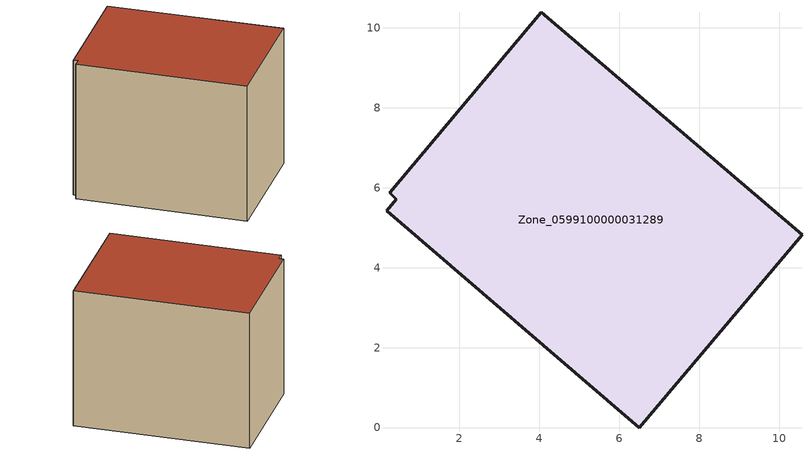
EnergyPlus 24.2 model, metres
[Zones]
Zone_0599100000031289
 floor ground (C_G): 0.42,5.71 0.25,5.88 4.05,10.39 10.57,4.83 6.5,0 0.17,5.43 z0.02
 wall outside (C_F): 6.5,0 10.57,4.83 4.05,10.39 0.25,5.88 0.42,5.71 0.17,5.43 6.5,0 z0.02:7.04
 roof outside (C_R): 0.42,5.71 0.17,5.43 6.5,0 10.57,4.83 4.05,10.39 0.25,5.88 z7.04
[BUILDING]
Pand.0599100000031289: North Axis=0; Terrain=City; Loads Convergence Tolerance Value=0.04; Temperature Convergence Tolerance Value=0.4; Solar Distribution=FullExterior; Maximum Number of Warmup Days=25; Minimum Number of Warmup Days=1
[Site:Location]
Rotterdam.The.Hague.AP_ZH_NLD Design_Conditions: Latitude=51.96; Longitude=4.45; Time Zone=1; Elevation=-4.5
[SITE:GROUNDTEMPERATURE:BUILDINGSURFACE]
18, 18, 18, 18, 18, 18, 18, 18, 18, 18, 18, 18
[MATERIAL] Thermal Absorptance=0.9; Solar Absorptance=0.7; Visible Absorptance=0.7
Name | Roughness | Thickness | Conductivity | Density | Specific Heat
G.TC.1946-1964 | MediumSmooth | 0.15 | 1 | 540 | 1210
F.TC.1946-1964 | Rough | 0.3 | 0.857143 | 1920 | 840
R.TC.1946-1964 | MediumRough | 0.2 | 0.235294 | 1500 | 1000
[CONSTRUCTION]
C_G: G.TC.1946-1964
C_F: F.TC.1946-1964
C_R: R.TC.1946-1964
[ZONE]
Zone_0599100000031289: Type=1; Multiplier=1; Ceiling Height=Autocalculate; Volume=Autocalculate; Floor Area=autocalculate; Part of Total Floor Area=Yes
[ZONEINFILTRATION:DESIGNFLOWRATE]
Infil_Zone_0599100000031289: Zone or ZoneList or Space or SpaceList=Zone_0599100000031289; Schedule=AlwaysOn; Design Flow Rate Calculation Method=Flow/Area; Flow Rate per Floor Area=0.003; Constant Term Coefficient=1; Temperature Term Coefficient=0; Velocity Term Coefficient=0; Velocity Squared Term Coefficient=0
[HVACTEMPLATE:ZONE:IDEALLOADSAIRSYSTEM]
Zone_0599100000031289: Maximum Heating Supply Air Temperature=50; Minimum Cooling Supply Air Temperature=13; Maximum Heating Supply Air Humidity Ratio=0.0156; Minimum Cooling Supply Air Humidity Ratio=0.0077; Heating Limit=NoLimit; Cooling Limit=NoLimit; Dehumidification Control Type=ConstantSensibleHeatRatio; Cooling Sensible Heat Ratio=0.7; Dehumidification Setpoint=60; Humidification Control Type=None; Humidification Setpoint=30; Outdoor Air Method=None; Outdoor Air Flow Rate per Person=0.00944; Outdoor Air Flow Rate per Zone Floor Area=0; Outdoor Air Flow Rate per Zone=0; Demand Controlled Ventilation Type=None; Outdoor Air Economizer Type=NoEconomizer; Heat Recovery Type=None; Sensible Heat Recovery Effectiveness=0.7; Latent Heat Recovery Effectiveness=0.65
[ZONECONTROL:THERMOSTAT]
ThermostatControl_Zone_0599100000031289: Zone or ZoneList=Zone_0599100000031289; Control Type Schedule=DualSetpointControlType; Control 1=Thermostat_Zone_0599100000031289; Temperature Difference Between Cutout And Setpoint=0
[THERMOSTATSETPOINT:DUALSETPOINT]
Thermostat_Zone_0599100000031289: Heating Setpoint Temperature Schedule=HeatingSetpoint_Zone_0599100000031289; Cooling Setpoint Temperature Schedule=CoolingSetpoint_Zone_0599100000031289
[SCHEDULE:COMPACT]
HeatingSetpoint_Zone_0599100000031289: Through: 12/31, For: AllDays, Until: 24:00, 21
CoolingSetpoint_Zone_0599100000031289: Through: 12/31, For: AllDays, Until: 24:00, 24
DualSetpointControlType: Through: 12/31, For: AllDays, Until: 24:00, 4
AlwaysOn: Through: 12/31, For: AllDays, Until: 24:00, 1
